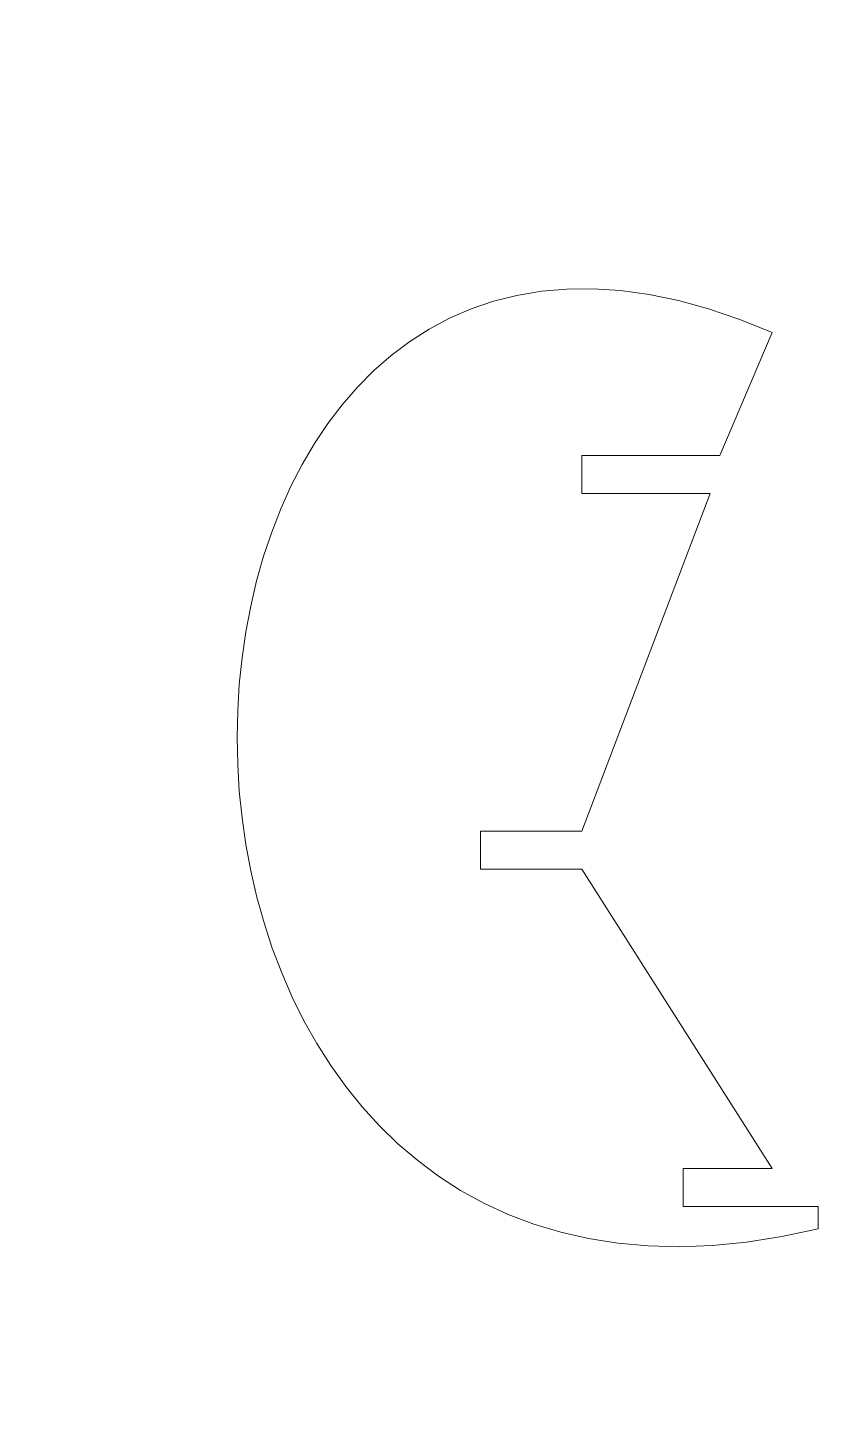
# Model space of a CAD drawing. Header units: millimetres. Extents: x -122 to -5, y -31 to 175.
import ezdxf

# ---------------------------------------------------------------- set-up
doc = ezdxf.new("R2010")
doc.units = ezdxf.units.MM

msp = doc.modelspace()

# ---------------------------------------------------------------- linework, layer by layer
at = {"color": 7, "linetype": 'Continuous', "lineweight": 15}
for p, q in [((-11.82, 129.45), (-19.58, 111.22)), ((-40.02, 111.22), (-40.02, 105.61)), ((-19.58, 111.22), (-40.02, 111.22)), ((-40.02, 105.61), (-21, 105.61)), ((-21, 105.61), (-40.02, 55.61)), ((-55.02, 55.61), (-55.02, 50)), ((-40.02, 55.61), (-55.02, 55.61)), ((-55.02, 50), (-40.02, 50.01)), ((-40.02, 50.01), (-11.82, 5.7)), ((-25.02, 5.7), (-25.02, 0.09)), ((-11.82, 5.7), (-25.02, 5.7)), ((-25.02, 0.09), (-5, 0.09)), ((-5, 0.09), (-5, -3.25))]:
    msp.add_line(p, q, dxfattribs=at)
msp.add_open_spline([(-5, -3.25), (-122.04, -31.26), (-115.13, 174.54), (-11.82, 129.45)], degree=3, dxfattribs=at)

doc.saveas('drawing.dxf')
